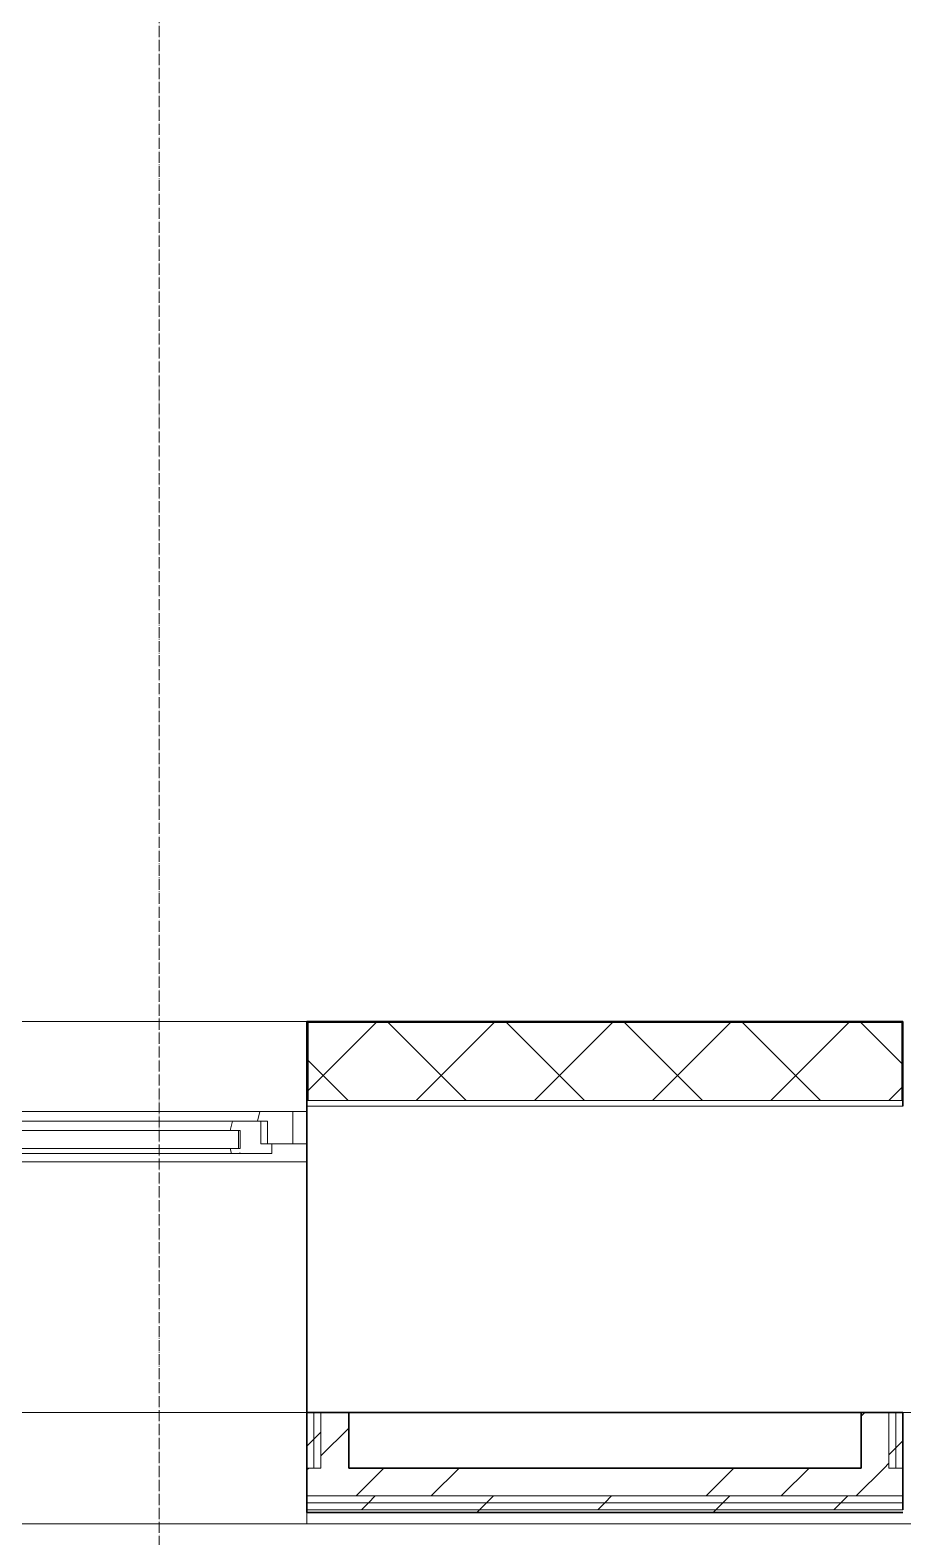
# Model space of a CAD drawing. Header units: millimetres. Extents: x -215207 to 92095, y -30385 to 123050.
# Drawn here: x -164367 to -162800, y 31218 to 33923 of the extents above; entities that cross this region are included whole.
import ezdxf

# ---------------------------------------------------------------- set-up
doc = ezdxf.new("R2010")
doc.units = ezdxf.units.MM
doc.linetypes.add('ADSK_Линия сетки', pattern=[25, 20, -2.5, 0, -2.5])
for name, color, linetype, lineweight in [('_ Окна', 7, 'Continuous', 9), ('Ограждение', 7, 'Continuous', 9), ('Окна', 7, 'Continuous', 9), ('Оси', 7, 'Continuous', 9), ('Стены внутренние', 7, 'Continuous', 20), ('Стены наружные', 7, 'Continuous', 20), ('Стены штриховка', 7, 'Continuous', 9)]:
    doc.layers.add(name, color=color, linetype=linetype, lineweight=lineweight)

# ---------------------------------------------------------------- blocks, each defined once
blk = doc.blocks.new('1 этаж 21082025')
at = {"layer": '_ Окна', "lineweight": 18}
for p, q in [((35931.6, 523), (35927, 506)), ((35982, 523), (35931.6, 523)), ((35980.6, 540), (35976, 523)), ((36040, 540), (35980.6, 540)), ((35982, 482), (35982, 523)), ((35982, 523), (35994, 523)), ((35994, 523), (35994, 482)), ((36040, 482), (36040, 540)), ((35927, 506), (35945, 506)), ((35945, 506), (35945, 474)), ((35945, 474), (35927, 474)), ((35927, 474), (35929.4, 465)), ((35929.4, 465), (35944, 465)), ((35944, 465), (35945, 466)), ((35945, 466), (35946, 465)), ((35946, 465), (36002, 465)), ((36002, 482), (35982, 482)), ((36002, 465), (36002, 482)), ((36002, 482), (36040, 482))]:
    blk.add_line(p, q, dxfattribs=at)
at = {"layer": '_ Окна'}
for p, q in [((36065, 540), (36040, 540)), ((36040, 540), (36040, 482)), ((35942, 506), (35265, 506)), ((35942, 474), (35942, 506)), ((35942, 506), (35942, 474)), ((35945, 506), (35942, 506)), ((35945, 474), (35945, 506)), ((35265, 474), (35942, 474)), ((35942, 474), (35945, 474)), ((36040, 482), (36065, 482))]:
    blk.add_line(p, q, dxfattribs=at)
at = {"layer": 'Ограждение'}
for p, q in [((36065, 450), (34315, 450)), ((36065, 0), (34315, 0)), ((38885, 0), (37135, 0)), ((36065, -180), (36065, -200)), ((44885, -200), (33200, -200)), ((36065, -200), (34315, -200))]:
    blk.add_line(p, q, dxfattribs=at)
at = {"layer": 'Окна'}
for p, q in [((35980.6, 540), (34399.4, 540)), ((35931.6, 523), (35275.4, 523)), ((35277.6, 465), (35929.4, 465)), ((35944, 465), (35946, 465))]:
    blk.add_line(p, q, dxfattribs=at)
at = {"layer": 'Оси', "linetype": 'ADSK_Линия сетки'}
for p, q in [((35800, 5350.6), (35800, -59356.1)), ((58165, 0), (-14072.3, 0))]:
    blk.add_line(p, q, dxfattribs=at)
at = {"layer": 'Стены внутренние'}
for p, q in [((34315, 702), (36065, 702)), ((37135, 550), (36065, 550))]:
    blk.add_line(p, q, dxfattribs=at)
at = {"layer": 'Стены внутренние', "lineweight": 30}
for p, q in [((37135, 702), (36065, 702)), ((36065, 702), (36065, 560)), ((37135, 560), (37135, 702)), ((36065, 0), (36065, 550)), ((37060, 0), (36140, 0))]:
    blk.add_line(p, q, dxfattribs=at)
at = {"layer": 'Стены внутренние', "linetype": 'Continuous', "lineweight": 9}
for p, q in [((36067, 577.7), (36189.3, 700)), ((36350.9, 560), (36210.9, 700)), ((36261.4, 560), (36401.4, 700)), ((36264.7, 702), (36263.5, 700)), ((36563.1, 560), (36423.1, 700)), ((36473.6, 560), (36613.6, 700)), ((36499.3, 702), (36498.2, 700)), ((36775.2, 560), (36635.2, 700)), ((36685.7, 560), (36825.7, 700)), ((36987.3, 560), (36847.3, 700)), ((36897.8, 560), (37037.8, 700)), ((36942.6, 700), (36941.5, 702)), ((37133, 626.5), (37059.5, 700)), ((36138.8, 560), (36067, 631.8)), ((37109.9, 560), (37133, 583.1))]:
    blk.add_line(p, q, dxfattribs=at)
at = {"layer": 'Стены наружные', "lineweight": 30}
for p, q in [((36065, 560), (36065, 550)), ((37135, 550), (37135, 560)), ((36065, 0), (36065, -175)), ((36140, 0), (36065, 0)), ((36140, -100), (36140, 0)), ((37060, 0), (37060, -100)), ((37135, 0), (37060, 0)), ((37135, -175), (37135, 0)), ((37060, -100), (36140, -100)), ((36065, -180), (36065, -175)), ((36065, -180), (37135, -180))]:
    blk.add_line(p, q, dxfattribs=at)
at = {"layer": 'Стены наружные', "linetype": 'Continuous', "lineweight": 9}
for p, q in [((37060, -6.5), (37066.5, 0)), ((36065, -60.7), (36077.5, -48.2)), ((36077.5, -48.2), (36090, -35.7)), ((36090, -78.2), (36140, -28.2)), ((37122.5, -63.8), (37135, -51.3)), ((37110, -76.3), (37122.5, -63.8)), ((36065, -103.2), (36068.2, -100)), ((36153.2, -150), (36203.2, -100)), ((36288.1, -150), (36338.1, -100)), ((36781.6, -150), (36831.6, -100)), ((36916.5, -150), (36966.5, -100)), ((37051.4, -150), (37101.4, -100)), ((37101.4, -100), (37110, -91.4)), ((36175.3, -162.5), (36187.8, -150)), ((36387.4, -162.5), (36399.9, -150)), ((36599.6, -162.5), (36612.1, -150)), ((36811.7, -162.5), (36824.2, -150)), ((37023.8, -162.5), (37036.3, -150)), ((36162.8, -175), (36175.3, -162.5)), ((36369.9, -180), (36374.9, -175)), ((36374.9, -175), (36387.4, -162.5)), ((36587.1, -175), (36599.6, -162.5)), ((36794.2, -180), (36799.2, -175)), ((36799.2, -175), (36811.7, -162.5)), ((37011.3, -175), (37023.8, -162.5))]:
    blk.add_line(p, q, dxfattribs=at)
at = {"layer": 'Стены штриховка'}
for p, q in [((36067, 560), (36067, 700)), ((36067, 700), (37133, 700)), ((37133, 700), (37133, 560)), ((36065, 560), (37135, 560)), ((36077.5, 0), (36077.5, -100)), ((36090, 0), (36090, -100)), ((37110, 0), (37110, -100)), ((37122.5, 0), (37122.5, -100)), ((36065, -100), (36090, -100)), ((37110, -100), (37135, -100)), ((37135, -150), (36065, -150)), ((37135, -162.5), (36065, -162.5)), ((37135, -175), (36065, -175)), ((36065, -175), (37135, -175))]:
    blk.add_line(p, q, dxfattribs=at)

msp = doc.modelspace()

# ---------------------------------------------------------------- linework, layer by layer
at = {"layer": 'Оси', "linetype": 'ADSK_Линия сетки'}
msp.add_line((-144664, 31441.4), (-173546.6, 31441.4), dxfattribs=at)

# ---------------------------------------------------------------- block references
msp.add_blockref('1 этаж 21082025', (-199934.8, 31441.4))

doc.saveas('drawing.dxf')
